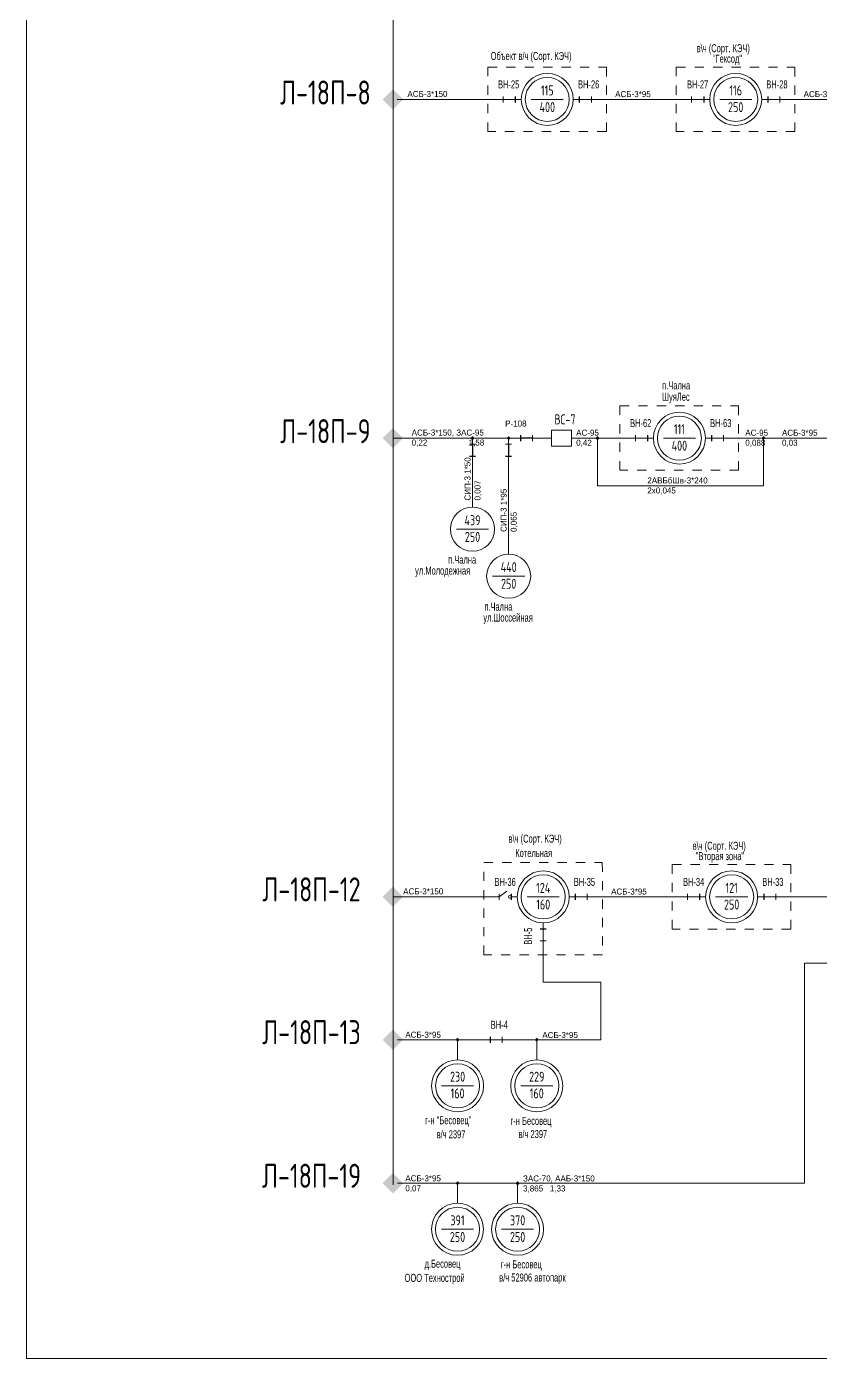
# Model space of a CAD drawing. Header units: millimetres. Extents: x 11 to 409, y 3 to 285.
# Drawn here: x 11.4 to 97.5, y 2.6 to 147.1 of the extents above; entities that cross this region are included whole.
import ezdxf
from ezdxf.enums import TextEntityAlignment as Align

# ---------------------------------------------------------------- set-up
doc = ezdxf.new("R2010")
doc.units = ezdxf.units.MM
doc.linetypes.add('JIS_02_1.0', pattern=[2, 1, -1])
for name, color, linetype, lineweight in [('10_КВ', 250, 'Continuous', 18), ('АТРИБУТЫ', 7, 'Continuous', 13), ('РАЗЪЕД_РУБИЛЬН', 150, 'Continuous', 13), ('ТЕКСТ', 7, 'Continuous', 13)]:
    doc.layers.add(name, color=color, linetype=linetype, lineweight=lineweight)
doc.layers.add('СХ_ОПЕРАТИВНАЯ', color=10, linetype='Continuous')
doc.layers.add('ШУНТ_РАЗЪЕД', color=161, linetype='Continuous')
doc.styles.add('ATTRIB', font='txt.shx', dxfattribs={"width": 0.7, "height": 5})
doc.styles.add('ТЕКСТ_МОДЕЛИ', font='txt.shx', dxfattribs={"width": 0.7, "height": 5})

# ---------------------------------------------------------------- blocks, each defined once
blk = doc.blocks.new('ВЫКЛ_НАГРУЗКИ')
at = {"color": 0, "linetype": 'ByBlock'}
for p, q in [((0, 0), (0, -3)), ((0, -9), (0, -12))]:
    blk.add_line(p, q, dxfattribs=at)
at = {"layer": 'РАЗЪЕД_РУБИЛЬН', "color": 0, "linetype": 'ByBlock'}
blk.add_line((-1.5, -3), (1.5, -3), dxfattribs=at)
at = {"layer": 'СХ_ОПЕРАТИВНАЯ', "color": 0, "linetype": 'ByBlock'}
blk.add_line((-1.5, -9), (1.5, -9), dxfattribs=at)
at = {"layer": 'РАЗЪЕД_РУБИЛЬН', "color": 7, "style": 'ATTRIB', "width": 0.7}
blk.add_attdef('ДИСП_НОМ', text='', height=5, dxfattribs=at).set_placement((-4.75, -6), align=Align.MIDDLE_RIGHT)
at = {"layer": 'РАЗЪЕД_РУБИЛЬН', "color": 7, "style": 'ATTRIB', "width": 0.7, "flags": 1}
blk.add_attdef('КОД', text='', height=5, dxfattribs=at).set_placement((-4.75, -12), align=Align.MIDDLE_RIGHT)
blk = doc.blocks.new('ТРАНСФ_ПОДСТ')
at = {"color": 7}
blk.add_line((-8, -11), (8, -11), dxfattribs=at)
at = {"color": 0}
blk.add_circle((0, -11), 11, dxfattribs=at)
at = {"layer": 'АТРИБУТЫ', "style": 'ATTRIB', "width": 0.7, "flags": 4}
for tag, p in [('OBOZN', (0, -9)), ('MOCHNOCT', (0, -17.33))]:
    blk.add_attdef(tag, text='', height=5, dxfattribs=at).set_placement(p, align=Align.CENTER)
at = {"layer": 'АТРИБУТЫ', "style": 'ТЕКСТ_МОДЕЛИ', "width": 0.7}
blk.add_attdef('MESTO_1', text='', height=5, dxfattribs=at).set_placement((14, -11), align=Align.BOTTOM_LEFT)
blk.add_attdef('MESTO_2', text='', height=5, dxfattribs=at).set_placement((14, -12), align=Align.TOP_LEFT)
blk = doc.blocks.new('РАЗЪЕДИНИТЕЛЬ')
at = {"color": 0, "linetype": 'ByBlock'}
for p, q in [((0, 0), (0, -3)), ((0, -9), (0, -12))]:
    blk.add_line(p, q, dxfattribs=at)
at = {"layer": 'РАЗЪЕД_РУБИЛЬН', "color": 0, "linetype": 'ByBlock'}
blk.add_line((-1.5, -3), (1.5, -3), dxfattribs=at)
at = {"layer": 'СХ_ОПЕРАТИВНАЯ', "color": 0, "linetype": 'ByBlock'}
blk.add_line((-1.5, -9), (1.5, -9), dxfattribs=at)
at = {"layer": 'ШУНТ_РАЗЪЕД', "color": 0}
blk.add_line((0, -3), (0, -9), dxfattribs=at)
at = {"layer": 'РАЗЪЕД_РУБИЛЬН', "color": 7, "style": 'ATTRIB', "width": 0.7}
blk.add_attdef('ДИСП_НОМ', text='', height=5, dxfattribs=at).set_placement((-4.75, -6), align=Align.MIDDLE_RIGHT)
at = {"layer": 'РАЗЪЕД_РУБИЛЬН', "color": 7, "style": 'ATTRIB', "width": 0.7, "flags": 1}
blk.add_attdef('КОД', text='', height=5, dxfattribs=at).set_placement((-4.75, -12), align=Align.MIDDLE_RIGHT)
blk = doc.blocks.new('ВЫКЛЮЧАТЕЛЬ')
at = {"color": 0, "linetype": 'ByBlock'}
for p, q in [((0, 0), (0, -3)), ((0, -13), (0, -16))]:
    blk.add_line(p, q, dxfattribs=at)
blk.add_lwpolyline([(-4, -3), (4, -3), (4, -13), (-4, -13)], close=True, dxfattribs=at)
at = {"layer": 'АТРИБУТЫ', "style": 'ATTRIB', "width": 0.7}
blk.add_attdef('ДИСП_НОМ', text='', height=5, dxfattribs=at).set_placement((-6, -8), align=Align.MIDDLE_RIGHT)
at = {"layer": 'АТРИБУТЫ', "style": 'ATTRIB', "width": 0.7, "flags": 1}
blk.add_attdef('КОД', text='', height=5, dxfattribs=at).set_placement((-6, -14), align=Align.MIDDLE_RIGHT)
blk = doc.blocks.new('ОТВЕТВЛЕНИЕ')
at = {"color": 0, "linetype": 'ByBlock'}
blk.add_solid([(0, 1.06), (1.06, 0), (-1.06, 0), (0, -1.06)], dxfattribs=at)
blk = doc.blocks.new('ПРИСОЕД_ШИНЕ')
at = {"color": 0}
blk.add_solid([(0, 2.12), (2.12, 0), (-2.12, 0), (0, -2.12)], dxfattribs=at)
at = {"layer": 'АТРИБУТЫ', "style": 'ATTRIB', "width": 0.7}
blk.add_attdef('ДИСП_НОМ', text='', height=5, dxfattribs=at).set_placement((0, 3.12), align=Align.CENTER)

msp = doc.modelspace()

# ---------------------------------------------------------------- linework, layer by layer
at = {"layer": '10_КВ', "color": 7}
for p, q in [((51.11, 252.63), (51.15, 21.46)), ((51.57, 139.24), (62.43, 139.24)), ((63.08, 139.24), (64.38, 139.24)), ((71.33, 139.24), (72.63, 139.24)), ((73.29, 139.24), (82.87, 139.24)), ((82.87, 139.24), (84.83, 139.24)), ((91.77, 139.24), (93.08, 139.24)), ((93.73, 139.24), (103.32, 139.24)), ((51.11, 102.48), (64.3, 102.48)), ((59.75, 102.48), (59.75, 94.99)), ((63.67, 102.25), (63.67, 97.91)), ((65.49, 102.48), (67.67, 102.48)), ((71.14, 102.48), (73.31, 102.48)), ((73.31, 102.48), (76.76, 102.48)), ((73.31, 102.48), (73.31, 97.31)), ((78.72, 102.48), (77.41, 102.48)), ((85.67, 102.48), (86.97, 102.48)), ((87.62, 102.48), (91.07, 102.48)), ((91.3, 102.48), (99.93, 102.48)), ((91.3, 102.48), (91.3, 97.31)), ((63.67, 97.91), (63.67, 89.89)), ((91.3, 97.31), (73.31, 97.31)), ((51.11, 52.69), (61.99, 52.69)), ((62.64, 52.69), (63.46, 53.31)), ((70.89, 52.69), (72.2, 52.69)), ((72.85, 52.69), (82.43, 52.69)), ((83.09, 52.69), (84.39, 52.69)), ((91.34, 52.69), (92.64, 52.69)), ((93.29, 52.69), (131.29, 52.69)), ((67.42, 47.92), (67.42, 49.22)), ((67.42, 47.27), (67.42, 43.42)), ((95.78, 21.61), (95.78, 45.51)), ((95.78, 45.51), (335.86, 45.51)), ((67.42, 43.42), (73.66, 43.42)), ((73.66, 43.42), (73.66, 37.19)), ((51.62, 37.19), (58.13, 37.19)), ((58.13, 37.19), (61.01, 37.19)), ((58.13, 37.19), (58.13, 35.01)), ((61.66, 37.19), (63.61, 37.19)), ((63.61, 37.19), (66.49, 37.19)), ((66.72, 37.19), (66.72, 35.01)), ((66.95, 37.19), (73.66, 37.19)), ((51.61, 21.61), (58.12, 21.61)), ((58.12, 21.61), (64.64, 21.61)), ((58.12, 21.61), (58.12, 19.44)), ((64.64, 21.61), (64.64, 19.44)), ((64.87, 21.61), (81.17, 21.61)), ((81.17, 21.61), (95.78, 21.61))]:
    msp.add_line(p, q, dxfattribs=at)
at = {"layer": '10_КВ', "linetype": 'Continuous'}
msp.add_lwpolyline([(11.38, 2.61), (409.03, 2.61), (409.03, 285.47), (11.38, 285.47)], close=True, dxfattribs=at)
at = {"layer": '10_КВ', "color": 7, "linetype": 'JIS_02_1.0'}
for points in [[(61.41, 142.74), (74.27, 142.74), (74.27, 135.75), (61.41, 135.75)], [(81.85, 142.74), (94.72, 142.74), (94.72, 135.75), (81.85, 135.75)], [(75.74, 105.98), (88.61, 105.98), (88.61, 98.99), (75.74, 98.99)], [(60.97, 56.41), (73.83, 56.41), (73.85, 46.42), (60.99, 46.42)], [(81.41, 56.19), (94.28, 56.19), (94.28, 49.2), (81.41, 49.2)]]:
    msp.add_lwpolyline(points, close=True, dxfattribs=at)
at = {"layer": '10_КВ', "color": 7}
for centre, radius in [((67.86, 139.24), 2.82), ((88.3, 139.24), 2.82), ((82.19, 102.48), 2.82), ((67.42, 52.69), 2.82), ((87.86, 52.69), 2.82), ((63.79, 52.7), 0.144), ((58.13, 32.19), 2.82), ((66.72, 32.19), 2.82), ((58.12, 16.62), 2.82), ((64.64, 16.62), 2.82)]:
    msp.add_circle(centre, radius, dxfattribs=at)

# ---------------------------------------------------------------- block references
ref = msp.add_blockref('ТРАНСФ_ПОДСТ', (88.3, 141.63), dxfattribs=dict(at, xscale=0.2171483251338177, yscale=0.2171483251338177, zscale=0.2171483251338177))
ref.add_attrib('MESTO_1', 'в\\ч (Сорт. КЭЧ)', dxfattribs={"layer": 'АТРИБУТЫ', "height": 0.8686, "width": 0.7}).set_placement((84.07, 144.1), align=Align.BOTTOM_LEFT)
ref.add_attrib('MESTO_2', '"Гексод"', dxfattribs={"layer": 'АТРИБУТЫ', "height": 0.869, "width": 0.7}).set_placement((85.82, 144.1), align=Align.TOP_LEFT)
ref.add_attrib('OBOZN', '116', dxfattribs={"layer": 'АТРИБУТЫ', "height": 1.086, "style": 'ATTRIB', "width": 0.7, "flags": 4}).set_placement((88.3, 139.67), align=Align.CENTER)
ref.add_attrib('MOCHNOCT', '250', dxfattribs={"layer": 'АТРИБУТЫ', "height": 1.086, "style": 'ATTRIB', "width": 0.7, "flags": 4}).set_placement((88.3, 137.86), align=Align.CENTER)
ref = msp.add_blockref('ТРАНСФ_ПОДСТ', (67.86, 141.63), dxfattribs=dict(at, xscale=0.2171483251338177, yscale=0.2171483251338177, zscale=0.2171483251338177))
ref.add_attrib('MESTO_1', 'Объект в/ч (Сорт. КЭЧ)', dxfattribs={"layer": 'АТРИБУТЫ', "height": 0.8686, "width": 0.7}).set_placement((61.72, 143.26), align=Align.BOTTOM_LEFT)
ref.add_attrib('OBOZN', '115', dxfattribs={"layer": 'АТРИБУТЫ', "height": 1.086, "style": 'ATTRIB', "width": 0.7, "flags": 4}).set_placement((67.86, 139.67), align=Align.CENTER)
ref.add_attrib('MOCHNOCT', '400', dxfattribs={"layer": 'АТРИБУТЫ', "height": 1.086, "style": 'ATTRIB', "width": 0.7, "flags": 4}).set_placement((67.86, 137.86), align=Align.CENTER)
at = {"layer": '10_КВ', "linetype": 'Continuous'}
ref = msp.add_blockref('ПРИСОЕД_ШИНЕ', (51.11, 139.24), dxfattribs=dict(at, xscale=0.5219178989044145, yscale=0.5219178989044145, zscale=0.5219178989044145))
ref.add_attrib('ДИСП_НОМ', 'Л-18П-8', dxfattribs={"layer": 'АТРИБУТЫ', "height": 2.61, "style": 'ATTRIB', "width": 0.7}).set_placement((43.79, 138.68), align=Align.CENTER)
at = {"layer": '10_КВ', "color": 7}
ref = msp.add_blockref('ВЫКЛ_НАГРУЗКИ', (62.43, 139.24), dxfattribs=dict(at, xscale=-0.2171483251339268, yscale=0.2171483251339268, zscale=0.2171483251339681, rotation=90))
ref.add_attrib('ДИСП_НОМ', 'ВН-25', dxfattribs={"layer": 'РАЗЪЕД_РУБИЛЬН', "color": 7, "height": 0.869, "width": 0.7}).set_placement((64.82, 140.87), align=Align.MIDDLE_RIGHT)
ref = msp.add_blockref('ВЫКЛ_НАГРУЗКИ', (73.29, 139.24), dxfattribs=dict(at, xscale=0.2171483251339268, yscale=0.2171483251339268, zscale=0.2171483251339268, rotation=270))
ref.add_attrib('ДИСП_НОМ', 'ВН-26', dxfattribs={"layer": 'РАЗЪЕД_РУБИЛЬН', "color": 7, "height": 0.869, "width": 0.7}).set_placement((72.35, 140.87), align=Align.MIDDLE)
ref = msp.add_blockref('ВЫКЛ_НАГРУЗКИ', (82.87, 139.24), dxfattribs=dict(at, xscale=-0.2171483251339268, yscale=0.2171483251339268, zscale=0.2171483251339681, rotation=90))
ref.add_attrib('ДИСП_НОМ', 'ВН-27', dxfattribs={"layer": 'РАЗЪЕД_РУБИЛЬН', "color": 7, "height": 0.869, "width": 0.7}).set_placement((85.32, 140.87), align=Align.MIDDLE_RIGHT)
ref = msp.add_blockref('ВЫКЛ_НАГРУЗКИ', (93.73, 139.24), dxfattribs=dict(at, xscale=0.2171483251339268, yscale=0.2171483251339268, zscale=0.2171483251339268, rotation=270))
ref.add_attrib('ДИСП_НОМ', 'ВН-28', dxfattribs={"layer": 'РАЗЪЕД_РУБИЛЬН', "color": 7, "height": 0.869, "width": 0.7}).set_placement((92.77, 140.87), align=Align.MIDDLE)
ref = msp.add_blockref('ТРАНСФ_ПОДСТ', (82.19, 104.87), dxfattribs=dict(at, xscale=0.2171483251338177, yscale=0.2171483251338177, zscale=0.2171483251338177))
ref.add_attrib('MESTO_1', 'п.Чална', dxfattribs={"layer": 'АТРИБУТЫ', "height": 0.869, "width": 0.7}).set_placement((80.32, 107.51), align=Align.BOTTOM_LEFT)
ref.add_attrib('MESTO_2', 'ШуяЛес', dxfattribs={"layer": 'АТРИБУТЫ', "height": 0.869, "width": 0.7}).set_placement((80.32, 107.4), align=Align.TOP_LEFT)
ref.add_attrib('OBOZN', '111', dxfattribs={"layer": 'АТРИБУТЫ', "height": 1.086, "style": 'ATTRIB', "width": 0.7, "flags": 4}).set_placement((82.19, 102.92), align=Align.CENTER)
ref.add_attrib('MOCHNOCT', '400', dxfattribs={"layer": 'АТРИБУТЫ', "height": 1.086, "style": 'ATTRIB', "width": 0.7, "flags": 4}).set_placement((82.19, 101.11), align=Align.CENTER)
at = {"layer": '10_КВ', "linetype": 'Continuous'}
ref = msp.add_blockref('ПРИСОЕД_ШИНЕ', (51.11, 102.48), dxfattribs=dict(at, xscale=0.5219178989044145, yscale=0.5219178989044145, zscale=0.5219178989044145))
ref.add_attrib('ДИСП_НОМ', 'Л-18П-9', dxfattribs={"layer": 'АТРИБУТЫ', "height": 2.61, "style": 'ATTRIB', "width": 0.7}).set_placement((43.79, 101.93), align=Align.CENTER)
at = {"layer": '10_КВ', "color": 7}
ref = msp.add_blockref('ВЫКЛЮЧАТЕЛЬ', (71.14, 102.48), dxfattribs=dict(at, xscale=-0.2171483251339403, yscale=0.2171483251339403, zscale=0.2171483251339681, rotation=270))
ref.add_attrib('ДИСП_НОМ', 'ВС-7', dxfattribs={"layer": 'АТРИБУТЫ', "height": 1.086, "style": 'ATTRIB', "width": 0.7}).set_placement((70.92, 104.51), align=Align.MIDDLE_RIGHT)
ref = msp.add_blockref('ВЫКЛ_НАГРУЗКИ', (76.76, 102.48), dxfattribs=dict(at, xscale=-0.2171483251339403, yscale=0.2171483251339403, zscale=0.2171483251339681, rotation=90))
ref.add_attrib('ДИСП_НОМ', 'ВН-62', dxfattribs={"layer": 'РАЗЪЕД_РУБИЛЬН', "color": 7, "height": 0.869, "width": 0.7}).set_placement((79.15, 104.11), align=Align.MIDDLE_RIGHT)
ref = msp.add_blockref('ВЫКЛ_НАГРУЗКИ', (87.62, 102.48), dxfattribs=dict(at, xscale=0.2171483251339403, yscale=0.2171483251339403, zscale=0.2171483251339403, rotation=270))
ref.add_attrib('ДИСП_НОМ', 'ВН-63', dxfattribs={"layer": 'РАЗЪЕД_РУБИЛЬН', "color": 7, "height": 0.869, "width": 0.7}).set_placement((86.68, 104.11), align=Align.MIDDLE)
at = {"layer": '10_КВ', "color": 7, "xscale": 0.2171483251338177, "yscale": 0.2171483251338177, "zscale": 0.2171483251338177}
for name, p in [('ОТВЕТВЛЕНИЕ', (59.75, 102.48)), ('ОТВЕТВЛЕНИЕ', (63.67, 102.48)), ('ОТВЕТВЛЕНИЕ', (73.31, 102.48)), ('ОТВЕТВЛЕНИЕ', (91.3, 102.48)), ('РАЗЪЕДИНИТЕЛЬ', (59.75, 102.48)), ('РАЗЪЕДИНИТЕЛЬ', (63.67, 102.48)), ('ОТВЕТВЛЕНИЕ', (58.13, 37.19)), ('ОТВЕТВЛЕНИЕ', (66.72, 37.19)), ('ОТВЕТВЛЕНИЕ', (58.12, 21.61)), ('ОТВЕТВЛЕНИЕ', (64.64, 21.61))]:
    msp.add_blockref(name, p, dxfattribs=at)
at = {"layer": '10_КВ', "color": 7, "xscale": 0.2171483251339403, "yscale": 0.2171483251339403, "zscale": 0.2171483251339403, "rotation": 270}
msp.add_blockref('РАЗЪЕДИНИТЕЛЬ', (66.91, 102.48), dxfattribs=at)
at = {"layer": '10_КВ', "color": 7}
ref = msp.add_blockref('ТРАНСФ_ПОДСТ', (59.75, 94.99), dxfattribs=dict(at, xscale=0.2171483251338177, yscale=0.2171483251338177, zscale=0.2171483251338177))
ref.add_attrib('MESTO_1', 'п.Чална', dxfattribs={"layer": 'АТРИБУТЫ', "height": 0.869, "width": 0.7}).set_placement((57.11, 88.6), align=Align.BOTTOM_LEFT)
ref.add_attrib('MESTO_2', 'ул.Молодежная', dxfattribs={"layer": 'АТРИБУТЫ', "height": 0.8686, "width": 0.7}).set_placement((53.52, 88.54), align=Align.TOP_LEFT)
ref.add_attrib('OBOZN', '439', dxfattribs={"layer": 'АТРИБУТЫ', "height": 1.086, "style": 'ATTRIB', "width": 0.7, "flags": 4}).set_placement((59.75, 93.03), align=Align.CENTER)
ref.add_attrib('MOCHNOCT', '250', dxfattribs={"layer": 'АТРИБУТЫ', "height": 1.086, "style": 'ATTRIB', "width": 0.7, "flags": 4}).set_placement((59.75, 91.22), align=Align.CENTER)
ref = msp.add_blockref('ТРАНСФ_ПОДСТ', (63.67, 89.89), dxfattribs=dict(at, xscale=0.2171483251338177, yscale=0.2171483251338177, zscale=0.2171483251338177))
ref.add_attrib('MESTO_1', 'п.Чална', dxfattribs={"layer": 'АТРИБУТЫ', "height": 0.869, "width": 0.7}).set_placement((61.03, 83.5), align=Align.BOTTOM_LEFT)
ref.add_attrib('MESTO_2', 'ул.Шоссейная', dxfattribs={"layer": 'АТРИБУТЫ', "height": 0.8686, "width": 0.7}).set_placement((60.92, 83.44), align=Align.TOP_LEFT)
ref.add_attrib('OBOZN', '440', dxfattribs={"layer": 'АТРИБУТЫ', "height": 1.086, "style": 'ATTRIB', "width": 0.7, "flags": 4}).set_placement((63.67, 87.94), align=Align.CENTER)
ref.add_attrib('MOCHNOCT', '250', dxfattribs={"layer": 'АТРИБУТЫ', "height": 1.086, "style": 'ATTRIB', "width": 0.7, "flags": 4}).set_placement((63.67, 86.13), align=Align.CENTER)
ref = msp.add_blockref('ТРАНСФ_ПОДСТ', (67.42, 55.08), dxfattribs=dict(at, xscale=0.2171483251338177, yscale=0.2171483251338177, zscale=0.2171483251338177))
ref.add_attrib('MESTO_1', 'в\\ч (Сорт. КЭЧ)', dxfattribs={"layer": 'АТРИБУТЫ', "height": 0.8686, "width": 0.7}).set_placement((63.66, 58.32), align=Align.BOTTOM_LEFT)
ref.add_attrib('MESTO_2', 'Котельная', dxfattribs={"layer": 'АТРИБУТЫ', "height": 0.869, "width": 0.7}).set_placement((64.39, 57.89), align=Align.TOP_LEFT)
ref.add_attrib('OBOZN', '124', dxfattribs={"layer": 'АТРИБУТЫ', "height": 1.086, "style": 'ATTRIB', "width": 0.7, "flags": 4}).set_placement((67.42, 53.13), align=Align.CENTER)
ref.add_attrib('MOCHNOCT', '160', dxfattribs={"layer": 'АТРИБУТЫ', "height": 1.086, "style": 'ATTRIB', "width": 0.7, "flags": 4}).set_placement((67.42, 51.32), align=Align.CENTER)
ref = msp.add_blockref('ТРАНСФ_ПОДСТ', (87.86, 55.08), dxfattribs=dict(at, xscale=0.2171483251338177, yscale=0.2171483251338177, zscale=0.2171483251338177))
ref.add_attrib('MESTO_1', 'в\\ч (Сорт. КЭЧ)', dxfattribs={"layer": 'АТРИБУТЫ', "height": 0.8686, "width": 0.7}).set_placement((83.63, 57.55), align=Align.BOTTOM_LEFT)
ref.add_attrib('MESTO_2', '"Вторая зона"', dxfattribs={"layer": 'АТРИБУТЫ', "height": 0.8686, "width": 0.7}).set_placement((83.97, 57.55), align=Align.TOP_LEFT)
ref.add_attrib('OBOZN', '121', dxfattribs={"layer": 'АТРИБУТЫ', "height": 1.086, "style": 'ATTRIB', "width": 0.7, "flags": 4}).set_placement((87.86, 53.13), align=Align.CENTER)
ref.add_attrib('MOCHNOCT', '250', dxfattribs={"layer": 'АТРИБУТЫ', "height": 1.086, "style": 'ATTRIB', "width": 0.7, "flags": 4}).set_placement((87.86, 51.32), align=Align.CENTER)
at = {"layer": '10_КВ', "linetype": 'Continuous'}
ref = msp.add_blockref('ПРИСОЕД_ШИНЕ', (51.11, 52.69), dxfattribs=dict(at, xscale=0.5219178989044145, yscale=0.5219178989044145, zscale=0.5219178989044145))
ref.add_attrib('ДИСП_НОМ', 'Л-18П-12', dxfattribs={"layer": 'АТРИБУТЫ', "height": 2.61, "style": 'ATTRIB', "width": 0.7}).set_placement((42.28, 52.2), align=Align.CENTER)
at = {"layer": '10_КВ', "color": 7}
ref = msp.add_blockref('ВЫКЛ_НАГРУЗКИ', (61.99, 52.69), dxfattribs=dict(at, xscale=-0.2171483251339268, yscale=0.2171483251339268, zscale=0.2171483251339681, rotation=90))
ref.add_attrib('ДИСП_НОМ', 'ВН-36', dxfattribs={"layer": 'РАЗЪЕД_РУБИЛЬН', "color": 7, "height": 0.869, "width": 0.7}).set_placement((64.44, 54.32), align=Align.MIDDLE_RIGHT)
ref = msp.add_blockref('ВЫКЛ_НАГРУЗКИ', (72.85, 52.69), dxfattribs=dict(at, xscale=0.2171483251339268, yscale=0.2171483251339268, zscale=0.2171483251339268, rotation=270))
ref.add_attrib('ДИСП_НОМ', 'ВН-35', dxfattribs={"layer": 'РАЗЪЕД_РУБИЛЬН', "color": 7, "height": 0.869, "width": 0.7}).set_placement((71.89, 54.32), align=Align.MIDDLE)
ref = msp.add_blockref('ВЫКЛ_НАГРУЗКИ', (82.43, 52.69), dxfattribs=dict(at, xscale=-0.2171483251339268, yscale=0.2171483251339268, zscale=0.2171483251339681, rotation=90))
ref.add_attrib('ДИСП_НОМ', 'ВН-34', dxfattribs={"layer": 'РАЗЪЕД_РУБИЛЬН', "color": 7, "height": 0.869, "width": 0.7}).set_placement((84.89, 54.32), align=Align.MIDDLE_RIGHT)
ref = msp.add_blockref('ВЫКЛ_НАГРУЗКИ', (93.29, 52.69), dxfattribs=dict(at, xscale=0.2171483251339268, yscale=0.2171483251339268, zscale=0.2171483251339268, rotation=270))
ref.add_attrib('ДИСП_НОМ', 'ВН-33', dxfattribs={"layer": 'РАЗЪЕД_РУБИЛЬН', "color": 7, "height": 0.869, "width": 0.7}).set_placement((92.33, 54.32), align=Align.MIDDLE)
ref = msp.add_blockref('ВЫКЛ_НАГРУЗКИ', (67.42, 47.27), dxfattribs=dict(at, xscale=-0.2171483251339268, yscale=0.2171483251339268, zscale=0.2171483251339681, rotation=180))
ref.add_attrib('ДИСП_НОМ', 'ВН-5', dxfattribs={"layer": 'РАЗЪЕД_РУБИЛЬН', "color": 7, "height": 0.869, "rotation": 90, "width": 0.7}).set_placement((65.79, 48.43), align=Align.MIDDLE)
at = {"layer": '10_КВ', "linetype": 'Continuous'}
ref = msp.add_blockref('ПРИСОЕД_ШИНЕ', (51.11, 37.19), dxfattribs=dict(at, xscale=0.5219178989044145, yscale=0.5219178989044145, zscale=0.5219178989044145))
ref.add_attrib('ДИСП_НОМ', 'Л-18П-13', dxfattribs={"layer": 'АТРИБУТЫ', "height": 2.61, "style": 'ATTRIB', "width": 0.7}).set_placement((42.28, 36.7), align=Align.CENTER)
at = {"layer": '10_КВ', "color": 7}
ref = msp.add_blockref('ВЫКЛ_НАГРУЗКИ', (63.61, 37.19), dxfattribs=dict(at, xscale=0.2171483251339268, yscale=0.2171483251339268, zscale=0.2171483251339268, rotation=270))
ref.add_attrib('ДИСП_НОМ', 'ВН-4', dxfattribs={"layer": 'РАЗЪЕД_РУБИЛЬН', "color": 7, "height": 0.869, "width": 0.7}).set_placement((62.65, 38.81), align=Align.MIDDLE)
ref = msp.add_blockref('ТРАНСФ_ПОДСТ', (58.13, 34.58), dxfattribs=dict(at, xscale=0.2171483251338177, yscale=0.2171483251338177, zscale=0.2171483251338177))
ref.add_attrib('MESTO_1', 'г-н "Бесовец"', dxfattribs={"layer": 'АТРИБУТЫ', "height": 0.8686, "width": 0.7}).set_placement((54.62, 27.76), align=Align.BOTTOM_LEFT)
ref.add_attrib('MESTO_2', 'в/ч 2397', dxfattribs={"layer": 'АТРИБУТЫ', "height": 0.869, "width": 0.7}).set_placement((55.86, 27.36), align=Align.TOP_LEFT)
ref.add_attrib('OBOZN', '230', dxfattribs={"layer": 'АТРИБУТЫ', "height": 1.086, "style": 'ATTRIB', "width": 0.7, "flags": 4}).set_placement((58.13, 32.63), align=Align.CENTER)
ref.add_attrib('MOCHNOCT', '160', dxfattribs={"layer": 'АТРИБУТЫ', "height": 1.086, "style": 'ATTRIB', "width": 0.7, "flags": 4}).set_placement((58.13, 30.82), align=Align.CENTER)
ref = msp.add_blockref('ТРАНСФ_ПОДСТ', (66.72, 34.58), dxfattribs=dict(at, xscale=0.2171483251338177, yscale=0.2171483251338177, zscale=0.2171483251338177))
ref.add_attrib('MESTO_1', 'г-н Бесовец', dxfattribs={"layer": 'АТРИБУТЫ', "height": 0.8686, "width": 0.7}).set_placement((63.88, 27.69), align=Align.BOTTOM_LEFT)
ref.add_attrib('MESTO_2', 'в/ч 2397', dxfattribs={"layer": 'АТРИБУТЫ', "height": 0.869, "width": 0.7}).set_placement((64.73, 27.39), align=Align.TOP_LEFT)
ref.add_attrib('OBOZN', '229', dxfattribs={"layer": 'АТРИБУТЫ', "height": 1.086, "style": 'ATTRIB', "width": 0.7, "flags": 4}).set_placement((66.72, 32.63), align=Align.CENTER)
ref.add_attrib('MOCHNOCT', '160', dxfattribs={"layer": 'АТРИБУТЫ', "height": 1.086, "style": 'ATTRIB', "width": 0.7, "flags": 4}).set_placement((66.72, 30.82), align=Align.CENTER)
at = {"layer": '10_КВ', "linetype": 'Continuous'}
ref = msp.add_blockref('ПРИСОЕД_ШИНЕ', (51.11, 21.61), dxfattribs=dict(at, xscale=0.5219178989044145, yscale=0.5219178989044145, zscale=0.5219178989044145))
ref.add_attrib('ДИСП_НОМ', 'Л-18П-19', dxfattribs={"layer": 'АТРИБУТЫ', "height": 2.61, "style": 'ATTRIB', "width": 0.7}).set_placement((42.28, 21.12), align=Align.CENTER)
at = {"layer": '10_КВ', "color": 7}
ref = msp.add_blockref('ТРАНСФ_ПОДСТ', (58.12, 19.01), dxfattribs=dict(at, xscale=0.2171483251338177, yscale=0.2171483251338177, zscale=0.2171483251338177))
ref.add_attrib('MESTO_1', 'д.Бесовец', dxfattribs={"layer": 'АТРИБУТЫ', "height": 0.869, "width": 0.7}).set_placement((54.55, 12.19), align=Align.BOTTOM_LEFT)
ref.add_attrib('MESTO_2', 'ООО Технострой', dxfattribs={"layer": 'АТРИБУТЫ', "height": 0.8686, "width": 0.7}).set_placement((52.38, 11.78), align=Align.TOP_LEFT)
ref.add_attrib('OBOZN', '391', dxfattribs={"layer": 'АТРИБУТЫ', "height": 1.086, "style": 'ATTRIB', "width": 0.7, "flags": 4}).set_placement((58.12, 17.05), align=Align.CENTER)
ref.add_attrib('MOCHNOCT', '250', dxfattribs={"layer": 'АТРИБУТЫ', "height": 1.086, "style": 'ATTRIB', "width": 0.7, "flags": 4}).set_placement((58.12, 15.24), align=Align.CENTER)
ref = msp.add_blockref('ТРАНСФ_ПОДСТ', (64.64, 19.01), dxfattribs=dict(at, xscale=0.2171483251338177, yscale=0.2171483251338177, zscale=0.2171483251338177))
ref.add_attrib('MESTO_1', 'г-н Бесовец', dxfattribs={"layer": 'АТРИБУТЫ', "height": 0.8686, "width": 0.7}).set_placement((62.83, 12.12), align=Align.BOTTOM_LEFT)
ref.add_attrib('MESTO_2', 'в/ч 52906 автопарк', dxfattribs={"layer": 'АТРИБУТЫ', "height": 0.8686, "width": 0.7}).set_placement((62.65, 11.82), align=Align.TOP_LEFT)
ref.add_attrib('OBOZN', '370', dxfattribs={"layer": 'АТРИБУТЫ', "height": 1.086, "style": 'ATTRIB', "width": 0.7, "flags": 4}).set_placement((64.64, 17.05), align=Align.CENTER)
ref.add_attrib('MOCHNOCT', '250', dxfattribs={"layer": 'АТРИБУТЫ', "height": 1.086, "style": 'ATTRIB', "width": 0.7, "flags": 4}).set_placement((64.64, 15.24), align=Align.CENTER)

# ---------------------------------------------------------------- texts
at = {"layer": 'ТЕКСТ', "color": 7, "attachment_point": 1}
for s, insert, char_height, width in [('АСБ-3*150\\P^I ', (52.69, 140.16), 0.651, 20.9011), ('АСБ-3*95', (75.22, 140.14), 0.651, 20.9011), ('АСБ-3*95', (95.67, 140.14), 0.651, 20.9011), ('Р-108', (63.29, 104.39), 0.651, 4.5069), ('АСБ-3*150, ЗАС-95\\P0,22^I^I    1,58', (53.15, 103.41), 0.6514, 20.9011), ('АС-95\\P0,42', (70.99, 103.39), 0.651, 20.9011), ('АС-95\\P0,088', (89.34, 103.39), 0.651, 20.9011), ('АСБ-3*95\\P0,03', (93.32, 103.39), 0.651, 5.8077), ('2АВБбШв-3*240\\P2х0,045', (78.71, 98.21), 0.6514, 20.9011), ('АСБ-3*150\\P^I ', (52.23, 53.62), 0.651, 20.9011), ('АСБ-3*95', (74.79, 53.6), 0.651, 20.9011), ('АСБ-3*95', (52.46, 38.06), 0.651, 20.9011), ('АСБ-3*95', (67.32, 38.03), 0.651, 20.9011), ('АСБ-3*95\\P0,07', (52.46, 22.48), 0.651, 20.9011), ('ЗАС-70, ААБ-3*150\\P3,865   1,33', (65.23, 22.46), 0.6514, 20.9011)]:
    msp.add_mtext(s, dxfattribs=dict(at, insert=insert, char_height=char_height, width=width))
at = {"layer": 'ТЕКСТ', "color": 7, "char_height": 0.651, "width": 6.5758, "attachment_point": 1, "rotation": 90}
for s, insert in [('СИП-3 1*50\\P0,007', (58.88, 95.71)), ('СИП-3 1*95\\P0,065', (62.8, 92.3))]:
    msp.add_mtext(s, dxfattribs=dict(at, insert=insert))

doc.saveas('drawing.dxf')
